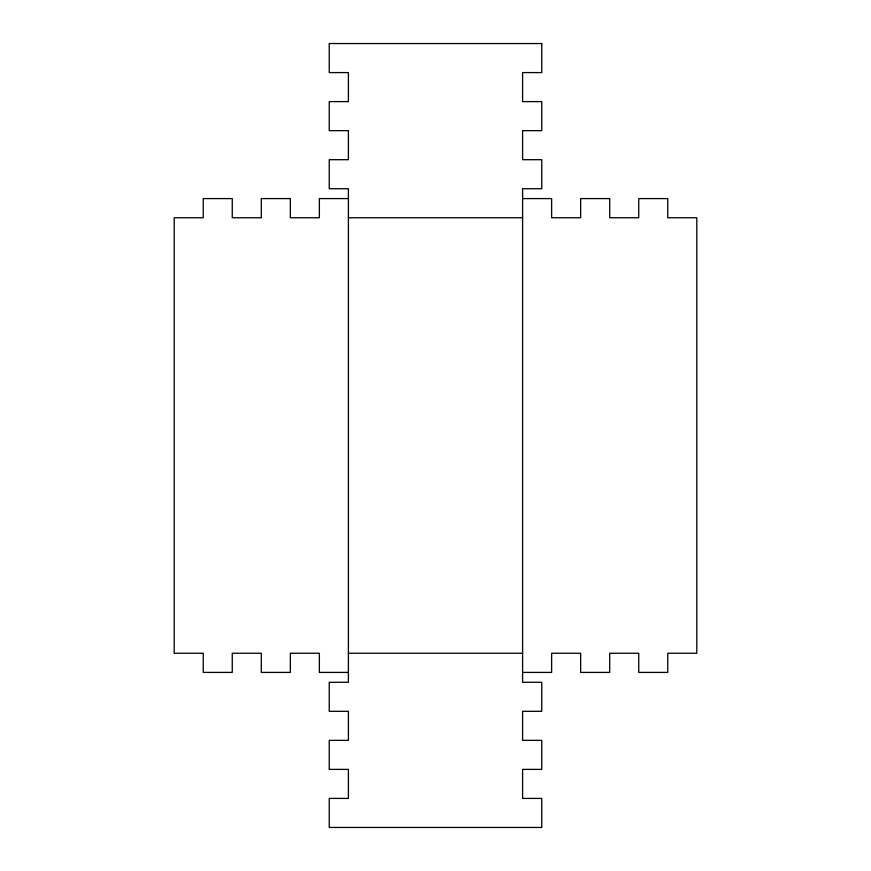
<?xml version="1.0" encoding="UTF-8"?>
<svg xmlns="http://www.w3.org/2000/svg" width="871" height="871" viewBox="0 0 871 871"><rect width="100%" height="100%" fill="white"/><g stroke="black" fill="none" stroke-linecap="round" stroke-linejoin="round"><path stroke-width="1.31" d="M348.4 198.588L319.363 198.588L319.363 217.75L290.337 217.75L290.337 198.588L261.3 198.588L261.3 217.75L232.263 217.75L232.263 198.588L203.237 198.588L203.237 217.75L174.2 217.75L174.2 653.25L203.237 653.25L203.237 672.412L232.263 672.412L232.263 653.25L261.3 653.25L261.3 672.412L290.337 672.412L290.337 653.25L319.363 653.25L319.363 672.412L348.4 672.412M522.6 198.588L551.637 198.588L551.637 217.75L580.663 217.75L580.663 198.588L609.7 198.588L609.7 217.75L638.737 217.75L638.737 198.588L667.763 198.588L667.763 217.75L696.8 217.75L696.8 653.25L667.763 653.25L667.763 672.412L638.737 672.412L638.737 653.25L609.7 653.25L609.7 672.412L580.663 672.412L580.663 653.25L551.637 653.25L551.637 672.412L522.6 672.412M348.4 217.75L522.6 217.75M348.4 653.25L522.6 653.25M541.762 43.55L329.238 43.55L329.238 72.587L348.4 72.587L348.4 101.613L329.238 101.613L329.238 130.65L348.4 130.65L348.4 159.687L329.238 159.687L329.238 188.713L348.4 188.713L348.4 682.287L329.238 682.287L329.238 711.313L348.4 711.313L348.4 740.35L329.238 740.35L329.238 769.387L348.4 769.387L348.4 798.413L329.238 798.413L329.238 827.45L541.762 827.45L541.762 798.413L522.6 798.413L522.6 769.387L541.762 769.387L541.762 740.35L522.6 740.35L522.6 711.313L541.762 711.313L541.762 682.287L522.6 682.287L522.6 188.713L541.762 188.713L541.762 159.687L522.6 159.687L522.6 130.65L541.762 130.65L541.762 101.613L522.6 101.613L522.6 72.587L541.762 72.587L541.762 43.55"/></g></svg>
